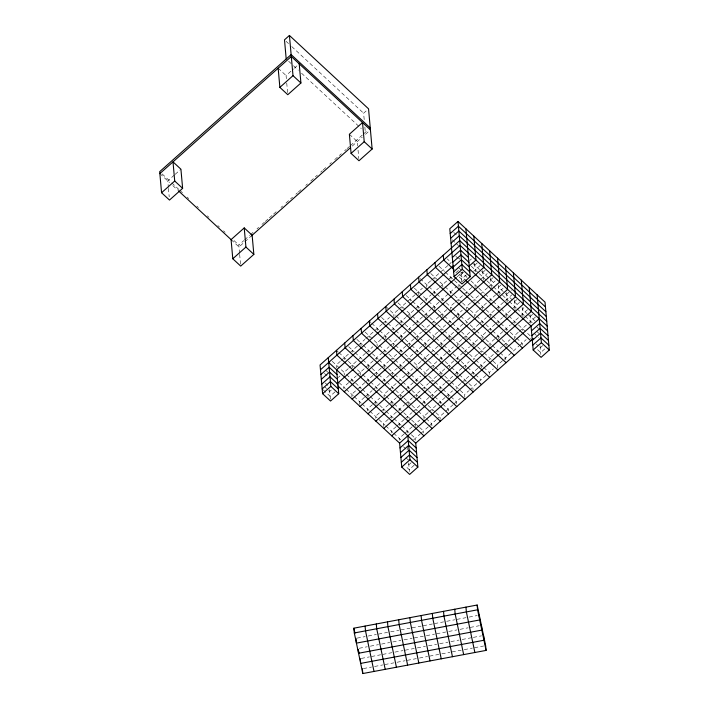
<?xml version="1.0" encoding="UTF-8"?>
<svg xmlns="http://www.w3.org/2000/svg" width="709" height="709" viewBox="0 0 709 709"><rect width="100%" height="100%" fill="white"/><g stroke="black" fill="none" stroke-linecap="round" stroke-linejoin="round"><path stroke-width="0.53" stroke-dasharray="3.54 2.66" d="M174.343 175.061L167.776 180.919L168.343 187.3M175.167 174.334L180.919 169.212M286.356 78.743L286.073 75.553L293.464 68.968M294.288 68.241L299.216 63.845M364.196 119.599L363.62 113.21L366.907 110.285M239.562 253.335L238.818 245.039L243.781 240.617M244.605 239.881L249.568 235.468M250.392 234.732L253.698 231.781M257.012 228.839L258.661 227.367M261.967 224.425L264.448 222.209M265.272 221.474L268.578 218.532M269.411 217.796L272.717 214.854M273.541 214.118L277.671 210.431M280.986 207.489L282.634 206.018M285.94 203.066L292.551 197.182M295.857 194.231L297.514 192.759M298.338 192.024L302.477 188.346M305.783 185.403L307.431 183.923M310.737 180.981L317.357 175.088M320.663 172.145L322.311 170.674M323.144 169.938L326.45 166.996M329.756 164.045L331.404 162.574M334.71 159.631L341.33 153.738M344.636 150.795L346.284 149.324M347.118 148.589L349.59 146.373M350.423 145.637L362.822 134.595M363.646 133.859L367.794 130.164M252.138 235.246L238.995 246.954L231.87 240.351M352.24 146.081L362.219 137.2M365.472 134.302L370.435 129.889M340.285 361.342L336.181 365.002L336.429 367.874M341.109 360.606L349.324 353.295M350.14 352.559L357.54 345.974M358.355 345.248L364.931 339.389M365.747 338.654L382.178 324.022M383.002 323.295L389.578 317.437M397.784 310.125L393.681 313.786L393.938 316.657M398.609 309.39L415.04 294.758M415.864 294.022L422.431 288.173M430.647 280.853L426.543 284.513L426.8 287.384M431.471 280.126L447.902 265.494M448.717 264.758L451.181 262.56L447.228 258.9M338.344 377.454L339.983 375.992M348.199 368.68L344.087 372.331L344.344 375.212M349.023 367.944L365.445 353.312M366.269 352.577L372.845 346.728M381.061 339.407L376.949 343.067L377.206 345.939M381.876 338.68L398.307 324.048M399.132 323.313L405.699 317.464M406.523 316.728L414.738 309.408M415.563 308.681L431.169 294.776M431.985 294.049L438.561 288.191M439.385 287.464L447.601 280.144M448.416 279.417L452.528 275.757M455.816 272.832L459.095 269.899M469.775 260.389L471.423 258.927M457.057 276.882L462.809 271.76M331.316 389.994L329.667 391.465L327.301 389.259M463.571 272.203L461.107 274.392L458.732 272.194M474.8 265.139L477.263 262.942M335.029 391.855L330.102 396.251L322.187 388.913M466.469 274.791L461.532 279.178L457.58 275.509M348.722 382.603L343.785 386.99L343.962 388.904M349.537 381.867L356.113 376.018M356.928 375.283L365.144 367.962M365.968 367.235L381.575 353.33M382.399 352.603L388.966 346.745M389.79 346.019L398.006 338.698M398.83 337.971L414.437 324.066M415.261 323.331L423.477 316.019M424.292 315.283L430.868 309.434M431.684 308.699L457.154 286.019M462.082 281.633L467.009 277.237L461.47 272.105M473.585 271.387L480.153 265.529M482.714 272.469L485.178 270.28M364.843 382.621L351.699 394.328L351.956 397.2M365.667 381.885L373.058 375.3M373.882 374.574L381.274 367.989M382.098 367.253L388.665 361.404M389.489 360.668L405.92 346.036M406.744 345.301L414.136 338.716M414.96 337.989L421.527 332.131M422.351 331.404L438.782 316.772M439.598 316.037L448.637 307.99M454.389 302.867L450.277 306.527L450.534 309.399M455.205 302.14L473.284 286.037M479.851 280.188L474.924 284.575L475.181 287.446M480.675 279.452L487.243 273.603M490.628 279.807L493.092 277.618M364.541 397.27L359.614 401.666L359.871 404.538M365.365 396.544L371.941 390.686M372.757 389.959L389.188 375.327M390.012 374.591L397.403 368.006M398.228 367.28L404.795 361.422M405.619 360.695L413.834 353.374M414.65 352.639L422.05 346.054M422.865 345.327L429.441 339.469M437.657 332.158L433.545 335.818L433.802 338.689M438.481 331.422L446.688 324.11M447.512 323.375L454.903 316.79M455.727 316.054L462.303 310.205M470.519 302.885L466.407 306.545L466.664 309.416M471.334 302.158L479.55 294.838M480.374 294.111L487.765 287.526M488.59 286.791L495.157 280.941M501.006 284.956L498.542 287.145L518.323 305.49M372.455 404.609L367.528 409.004L367.696 410.919M373.28 403.882L379.847 398.024M388.062 390.712L383.959 394.372L384.216 397.244M388.887 389.977L397.102 382.665M397.926 381.929L405.318 375.345M406.142 374.609L412.709 368.76M420.924 361.439L416.821 365.1L417.069 367.971M421.749 360.713L429.964 353.392M430.78 352.665L438.18 346.081M438.995 345.345L445.571 339.496M446.386 338.76L464.466 322.666M470.218 317.543L466.105 321.204L466.274 323.118M478.424 310.223L474.321 313.883L474.578 316.755M479.249 309.496L495.68 294.864M496.504 294.129L503.071 288.279M506.448 294.483L511.384 290.096M388.585 404.635L375.442 416.343L375.61 418.257M389.409 403.9L395.976 398.05M396.801 397.315L420.623 376.098M428.839 368.777L424.726 372.438L424.983 375.309M429.663 368.051L446.085 353.419M446.909 352.683L453.485 346.834M461.701 339.514L457.589 343.174L457.846 346.045M462.516 338.778L478.947 324.146M479.771 323.419L486.339 317.561M487.163 316.834L495.378 309.514M496.203 308.787L511.809 294.882M514.362 301.821L516.826 299.623M388.284 419.285L383.356 423.672L383.613 426.552M389.108 418.558L404.715 404.653M405.53 403.917L412.106 398.068M412.93 397.332L421.146 390.021M421.961 389.285L428.537 383.436M429.353 382.7L436.753 376.116M437.568 375.389L445.784 368.068M446.608 367.342L463.039 352.701M463.863 351.974L469.606 346.852M470.43 346.116L480.285 337.342M495.077 324.173L481.934 335.88L482.191 338.751M495.901 323.437L502.468 317.588M503.293 316.852L511.508 309.532M512.323 308.805L519.724 302.22M523.924 307.697L522.276 309.159L527.026 313.564M396.198 426.623L391.271 431.01L391.439 432.924M397.013 425.887L404.414 419.303M405.229 418.576L411.805 412.718M412.629 411.991L429.051 397.359M429.876 396.623L437.267 390.039M438.091 389.312L444.667 383.454M445.482 382.727L461.914 368.086M462.738 367.359L469.305 361.501M477.52 354.19L473.417 357.85L473.585 359.764M478.345 353.454L488.2 344.68M494.776 338.822L489.848 343.209L490.105 346.081M495.6 338.096L503.807 330.775M504.631 330.039L510.383 324.917M511.207 324.19L519.422 316.87M520.238 316.143L527.638 309.558M530.19 316.498L532.654 314.3M404.112 433.961L399.176 438.348L399.353 440.262M404.928 433.226L412.328 426.641M413.143 425.914L419.719 420.056M427.935 412.744L423.822 416.405L424.079 419.276M428.75 412.009L436.966 404.697M437.79 403.962L445.181 397.377M446.005 396.641L452.572 390.792M460.788 383.472L456.685 387.132L456.853 389.046M461.612 382.745L469.828 375.424M470.652 374.698L478.043 368.113M478.867 367.377L485.435 361.528M502.69 346.16L489.547 357.868L489.715 359.782M503.505 345.425L510.081 339.576M518.297 332.255L514.185 335.915L514.442 338.787M519.121 331.528L535.543 316.896M413.666 439.837L420.233 433.979M421.057 433.252L428.449 426.667M429.273 425.932L435.849 420.082M436.664 419.347L453.095 404.715M453.92 403.979L460.487 398.13M464.856 397.341L464.599 394.47L468.702 390.81M469.526 390.083L487.597 373.989M489.414 374.432L489.245 372.517L493.349 368.866M497.709 368.077L497.452 365.206L503.204 360.083M504.028 359.348L518.811 346.178M519.635 345.451L526.211 339.593M411.264 462.64L408.801 464.838L406.425 462.631M542.704 345.575L540.24 347.764L536.279 344.095M414.162 465.228L409.226 469.624L405.273 465.955M544.778 348.899L540.666 352.55L536.713 348.89M357.017 638.135L365.17 636.602M368.228 636.026L376.382 634.502M378.411 634.112L387.584 632.393M390.641 631.816L398.795 630.292M400.833 629.902L409.997 628.183M412.035 627.802L421.208 626.082M423.246 625.701L432.41 623.973M434.449 623.592L443.621 621.873M446.679 621.297L454.824 619.763M456.862 619.382L466.035 617.663M469.092 617.087L477.237 615.554M359.144 648.283L367.297 646.75M370.346 646.174L378.5 644.641M381.557 644.073L389.711 642.54M392.768 641.964L400.913 640.431M403.97 639.864L412.124 638.33M414.162 637.949L423.326 636.23M426.384 635.654L434.537 634.121M436.576 633.74L445.739 632.02M448.797 631.444L456.951 629.911M460.008 629.335L468.153 627.811M470.191 627.421L479.364 625.701M361.271 658.422L369.416 656.897M371.454 656.516L380.627 654.788M382.665 654.407L391.829 652.688M394.886 652.112L403.04 650.578M405.078 650.197L414.242 648.478M417.3 647.902L425.453 646.369M428.511 645.802L436.655 644.268M439.713 643.692L447.866 642.159M450.924 641.592L459.069 640.059M462.126 639.483L472.318 637.568M473.337 637.382L481.482 635.849M363.389 668.569L371.543 667.045M374.6 666.469L382.745 664.936M384.783 664.555L393.956 662.835M397.013 662.259L405.158 660.726M407.196 660.345L416.369 658.626M419.427 658.049L427.571 656.516M429.61 656.135L438.782 654.416M441.84 653.84L449.985 652.307M452.023 651.926L461.196 650.206M464.253 649.63L472.398 648.097M474.436 647.716L483.609 645.996M286.108 41.335L288.528 43.586M291.762 46.581L363.62 113.21M288.625 61.231L292.657 64.98M293.464 65.724L298.312 70.218M301.538 73.213L361.298 128.613M278.158 68.215L286.073 75.553M349.377 134.258L357.283 141.587L357.664 145.85M453.733 232.428L457.695 236.097M452.218 239.802L455.382 242.735M456.171 243.471L458.546 245.677M472.424 262.933L494.581 283.476M527.815 314.3L536.518 322.365M471.272 266.256L478.389 272.859M479.187 273.594L486.303 280.197M487.092 280.932L492.631 286.064M493.429 286.799L508.459 300.74M509.248 301.476L516.374 308.078M517.162 308.814L524.288 315.416M525.077 316.143L532.202 322.755M536.952 327.15L538.53 328.622M455.869 256.366L459.831 260.035L459.654 258.12M536.58 331.209L538.955 333.407M533.842 333.062L538.592 337.457M458.306 267.408L460.682 269.606L460.513 267.692M470.971 280.906L478.088 287.508M478.885 288.244L484.424 293.384M485.213 294.111L492.33 300.722M493.127 301.449L500.244 308.052M501.041 308.787L508.158 315.39M508.947 316.125L517.659 324.199M518.447 324.935L530.314 335.933L530.571 338.813M459.529 274.684L464.271 279.089M439.013 266.212L444.552 271.352M445.341 272.079L461.958 287.491M462.755 288.226L469.872 294.829M470.67 295.564L476.209 300.696M476.997 301.431L492.028 315.372M492.826 316.108L499.942 322.71M500.731 323.446L509.443 331.511M510.232 332.246L515.771 337.387M516.56 338.122L522.099 343.253L522.276 345.168M430.797 273.532L444.251 286.002M445.039 286.737L453.751 294.811M454.54 295.538L461.656 302.14M462.454 302.876L469.571 309.478M470.368 310.214L475.907 315.354M476.696 316.09L491.727 330.031M492.525 330.757L501.228 338.831M502.016 339.567L509.142 346.169M509.931 346.905L513.883 350.574M420.207 278.646L428.121 285.984M428.918 286.72L436.035 293.322M436.824 294.049L445.536 302.123M446.324 302.858L451.863 307.99M452.652 308.725L459.778 315.328M460.566 316.063L469.269 324.137M470.058 324.873L475.597 330.004M476.395 330.74L485.098 338.813M485.887 339.54L491.426 344.68M492.223 345.416L499.34 352.018M500.129 352.754L505.668 357.885L505.845 359.8M414.366 288.164L427.819 300.634M428.617 301.369L437.32 309.443M438.109 310.179L443.648 315.31M444.437 316.046L451.562 322.648M452.351 323.384L467.391 337.324M468.179 338.06L476.882 346.125M477.671 346.861L483.21 352.001M484.008 352.728L497.452 365.206M406.151 295.476L411.69 300.616M412.487 301.352L429.105 316.755M429.893 317.49L437.019 324.093M437.808 324.828L443.347 329.969M444.135 330.695L451.261 337.298M452.05 338.033L460.753 346.107M461.55 346.843L468.667 353.445M469.455 354.181L474.995 359.312M475.792 360.048L482.909 366.65M483.706 367.386L489.245 372.517M397.935 302.796L411.388 315.266M412.186 316.001L420.889 324.075M421.678 324.811L427.217 329.942M428.006 330.678L435.131 337.28M435.92 338.016L443.045 344.618M443.834 345.354L460.451 360.757M461.24 361.493L466.779 366.633M467.577 367.368L474.693 373.971M475.491 374.698L481.03 379.838M385.767 306.448L395.267 315.248M396.056 315.984L412.673 331.387M413.462 332.122L419.001 337.262M419.79 337.998L426.915 344.601M427.704 345.336L434.83 351.939M435.618 352.665L444.321 360.739M445.119 361.475L450.658 366.606M451.447 367.342L458.572 373.944M459.361 374.68L468.064 382.754M468.853 383.489L472.814 387.158L473.071 390.03M381.513 317.428L387.052 322.568M387.841 323.295L394.966 329.907M395.755 330.633L404.458 338.707M405.247 339.443L410.786 344.574M411.583 345.31L418.7 351.912M419.489 352.648L434.528 366.588M435.317 367.324L444.02 375.398M444.818 376.124L450.357 381.265M451.146 382L464.599 394.47M369.336 321.08L370.922 322.542M371.711 323.277L378.836 329.88M379.625 330.616L394.656 344.556M395.454 345.292L404.157 353.366M404.945 354.092L418.399 366.571M419.187 367.306L427.899 375.371M428.688 376.107L434.227 381.247M435.016 381.974L442.141 388.576M442.93 389.312L450.055 395.914M450.844 396.65L456.383 401.79L456.552 403.705M365.082 332.06L378.535 344.539M379.324 345.274L388.027 353.339M388.816 354.075L394.355 359.215M395.152 359.942L402.269 366.544M403.067 367.28L410.183 373.882M410.972 374.618L419.684 382.692M420.472 383.427L427.589 390.03M428.387 390.765L433.926 395.897M434.714 396.632L441.84 403.235M442.629 403.97L448.168 409.102L448.336 411.016M356.866 339.381L362.405 344.512M363.194 345.248L378.234 359.188M379.023 359.924L387.726 367.998M388.514 368.724L394.053 373.865M394.851 374.6L401.968 381.203M402.765 381.938L417.796 395.879M418.585 396.615L427.288 404.679M428.085 405.415L435.202 412.018M436 412.753L439.952 416.422L440.209 419.294M348.651 346.692L354.19 351.832M354.979 352.568L362.104 359.171M362.893 359.906L377.932 373.847M378.721 374.574L385.838 381.185M386.635 381.912L403.253 397.324M404.041 398.059L411.167 404.662M411.956 405.397L417.495 410.529M418.283 411.264L425.409 417.867M426.198 418.602L431.737 423.734L431.994 426.614M162.113 173.909L170.993 182.142M171.8 182.895L179.067 189.631M179.873 190.384L183.108 193.38M187.141 197.12L188.762 198.617M196.836 206.106L198.449 207.604M207.329 215.837L208.942 217.335M217.831 225.568L219.444 227.066M223.477 230.815L225.099 232.313M233.979 240.546L238.818 245.039M159.862 173.581L169.548 182.567M172.783 185.554L177.622 190.047M336.483 350.343L338.06 351.815M338.849 352.541L347.561 360.615M348.349 361.351L361.803 373.82M362.591 374.556L369.717 381.158M370.506 381.894L385.536 395.835M386.334 396.57L393.451 403.173M394.248 403.908L402.951 411.973M403.74 412.709L410.865 419.311M411.654 420.047L418.771 426.65M419.568 427.385L423.521 431.054L423.69 432.969M332.22 361.333L345.673 373.803M346.462 374.538L361.501 388.479M362.29 389.214L369.416 395.817M370.204 396.553L378.907 404.617M379.696 405.353L385.235 410.493M386.033 411.22L393.149 417.823M393.947 418.558L401.064 425.161M401.852 425.896L410.564 433.97M411.353 434.706L415.306 438.375L415.483 440.289M325.591 370.116L327.966 372.314M339.044 382.585L345.372 388.461M346.16 389.188L353.286 395.79M354.075 396.526L361.2 403.129M361.989 403.864L369.114 410.467M369.903 411.202L384.934 425.143M385.731 425.879L392.848 432.481M393.637 433.217L400.762 439.819M324.43 373.43L327.602 376.364M403.563 446.803L407.524 450.472L407.179 446.643M325.289 383.011L328.453 385.944M406 457.846L408.375 460.052L408.207 458.129M324.926 387.061L326.503 388.523M540.072 345.85L540.834 354.473M530.022 314.583L530.793 323.198M522.108 307.245L523.136 318.731M522.4 328.604L522.577 330.518M514.193 299.907L515.221 311.393M514.486 321.266L514.663 323.18M506.279 292.569L507.219 303.097M506.581 313.927L506.829 316.799M506.279 328.577L506.448 330.491M505.969 343.236L506.226 346.107M498.365 285.231L499.304 295.759M498.666 306.589L498.923 309.461M498.365 321.239L498.533 323.153M498.064 335.898L498.321 338.769M497.762 350.547L497.931 352.462M490.451 277.893L491.479 289.387M490.752 299.251L490.92 301.165M490.451 313.901L490.708 316.781M490.149 328.559L490.318 330.474M482.545 270.554L483.565 282.049M482.537 306.572L482.794 309.443M482.235 321.221L482.404 323.136M474.631 263.225L475.393 271.839M481.633 350.53L481.801 352.444M481.331 365.179L481.588 368.06M474.622 299.233L474.791 301.148M474.02 328.542L474.188 330.456M473.718 343.191L473.975 346.063M466.708 291.895L466.876 293.81M473.116 372.5L473.284 374.414M460.939 272.478L461.789 282.058M465.804 335.853L466.061 338.725M465.503 350.512L465.671 352.426M458.794 284.557L459.051 287.429M465.201 365.162L465.459 368.033M458.493 299.207L458.67 301.121M464.9 379.82L465.069 381.734M458.191 313.865L458.448 316.737M457.89 328.515L458.058 330.429M450.88 277.219L451.057 279.133M457.287 357.823L457.456 359.738M450.578 291.869L450.756 293.783M456.986 372.482L457.243 375.353M449.976 321.177L450.153 323.091M449.674 335.836L449.931 338.707M449.373 350.485L449.541 352.4M442.664 284.539L442.921 287.411M449.072 365.144L449.329 368.015M442.363 299.189L442.54 301.103M448.77 379.794L448.939 381.708M442.062 313.839L442.319 316.719M448.469 394.452L448.726 397.324M441.76 328.497L441.937 330.412M441.459 343.147L441.716 346.027M434.759 277.201L434.927 279.116M441.158 357.806L441.335 359.72M434.457 291.851L434.626 293.765M440.856 372.455L441.113 375.327M434.156 306.51L434.404 309.381M440.555 387.114L440.723 389.028M433.846 321.159L434.023 323.074M440.254 401.764L440.422 403.678M432.942 365.126L433.199 367.998M426.242 299.171L426.41 301.086M432.641 379.776L432.818 381.69M425.941 313.821L426.198 316.693M432.339 394.426L432.596 397.306M425.639 328.48L425.808 330.394M432.038 409.084L432.206 410.998M425.329 343.129L425.586 346.001M425.028 357.788L425.205 359.702M418.328 291.833L418.585 294.705M418.026 306.483L418.195 308.397M424.425 387.096L424.602 389.011M417.725 321.142L417.893 323.056M424.124 401.746L424.301 403.66M417.424 335.791L417.681 338.663M417.122 350.45L417.291 352.364M410.112 299.145L410.281 301.059M416.511 379.758L416.688 381.672M409.811 313.803L410.068 316.675M416.21 394.408L416.467 397.279M409.51 328.453L409.678 330.367M415.908 409.066L416.086 410.981M409.208 343.112L409.465 345.983M415.607 423.716L415.864 426.588M408.907 357.761L409.075 359.676M408.606 372.42L408.863 375.291M401.897 306.465L402.065 308.38M408.304 387.07L408.473 388.984M401.595 321.115L401.764 323.029M408.003 401.728L408.251 404.6M401.294 335.774L401.551 338.645M407.693 416.378L407.87 418.292M400.993 350.423L401.161 352.338M407.391 431.037L407.569 432.951M400.691 365.082L400.948 367.953M408.632 462.924L409.403 471.538M400.089 394.39L400.346 397.262M393.38 328.435L393.548 330.35M399.787 409.04L399.956 410.954M393.078 343.085L393.335 345.965M399.486 423.698L399.654 425.613M392.777 357.744L392.946 359.658M392.476 372.393L392.733 375.274M392.174 387.052L392.343 388.966M385.466 321.097L385.634 323.012M391.873 401.702L392.13 404.573M385.164 335.756L385.421 338.627M391.572 416.36L391.74 418.275M364.86 127.044L365.33 132.361M384.863 350.406L385.031 352.32M384.562 365.064L384.819 367.936M384.26 379.714L384.429 381.628M377.25 328.418L377.418 330.332M383.658 409.022L383.826 410.936M358.045 150.104L358.807 158.612M376.647 357.726L376.816 359.64M376.346 372.376L376.603 375.247M376.045 387.034L376.213 388.949M375.743 401.684L376 404.555M369.034 335.729L369.212 337.644M368.733 350.388L368.902 352.302M368.432 365.038L368.689 367.909M368.131 379.696L368.299 381.61M367.829 394.346L368.086 397.217M360.819 343.05L361.076 345.921M360.216 372.358L360.473 375.229M359.915 387.008L360.083 388.922M352.603 350.361L352.781 352.276M352.302 365.02L352.559 367.891M352.001 379.669L352.178 381.584M344.388 357.682L344.565 359.596M329.499 389.551L330.359 399.123M286.737 82.997L287.588 92.578M239.66 254.398L240.706 266.097M168.441 188.364L169.203 196.872"/><path stroke-width="1.06" d="M372.136 149.032L364.222 141.694L362.521 122.551L349.377 134.258L351.079 153.401L358.993 160.739L372.136 149.032L368.547 108.823L289.423 35.45L284.495 39.837L286.197 58.989M159.862 173.581L291.302 56.507L370.435 129.889M161.572 192.724L174.715 181.017L173.005 161.874L180.919 169.212L182.63 188.355L169.486 200.062L161.572 192.724L159.693 171.667L291.133 54.593L370.258 127.966M299.216 63.845L300.917 82.997L287.774 94.705L279.869 87.367L293.012 75.659L289.423 35.45M244.224 227.908L231.081 239.615L232.791 258.758L240.706 266.097L253.849 254.389L252.138 235.246L244.224 227.908L245.934 247.051L253.849 254.389M251.394 235.911L350.592 147.552M232.791 258.758L245.934 247.051M351.079 153.401L364.222 141.694M469.323 268.835L531.041 326.069L533.177 350.007L541.091 357.345L549.307 350.024L545.035 302.158L457.996 221.447L449.781 228.768L454.052 276.634L461.967 283.972L470.182 276.652L465.902 228.785M450.206 233.553L458.422 226.233L545.46 306.944M450.632 238.339L458.847 231.019L545.895 311.73M451.057 243.125L459.272 235.805L546.32 316.515M320.477 369.761L460.132 245.385L547.171 326.087M320.902 374.547L329.118 367.235L337.032 374.574M452.342 257.482L460.558 250.171L468.472 257.509M321.328 379.342L329.543 372.021L337.457 379.359M452.767 262.268L460.983 254.956L468.897 262.295M453.255 265.884L336.607 369.788L338.742 393.717L330.527 401.037L322.613 393.699L320.051 364.975L459.698 240.59L546.745 321.301M321.762 384.127L329.969 376.807L337.883 384.145M453.193 267.054L461.408 259.742L469.323 267.08M322.187 388.913L330.403 381.593L338.317 388.931M453.627 271.848L461.834 264.528L469.748 271.866M322.613 393.699L330.828 386.378L328.267 357.664M454.052 276.634L462.268 269.314L457.996 221.447M337.121 383.711L456.241 277.618M469.385 265.91L475.952 260.052L473.816 236.124M344.219 391.776L483.866 267.39L481.73 243.462M352.125 399.114L491.78 274.729L489.644 250.8M360.039 406.452L499.694 282.067L497.558 258.129M367.953 413.79L507.609 289.405L505.473 265.467M375.867 421.128L515.523 296.743L513.387 272.805M383.782 428.466L523.437 304.081L521.301 280.144M391.696 435.796L531.342 311.419L529.206 287.482M328.692 362.45L415.731 443.16L417.867 467.089L409.66 474.41L401.746 467.071L399.61 443.134L539.257 318.758M400.036 447.928L408.251 440.608L416.165 447.946M531.475 330.855L539.691 323.543L547.596 330.881M400.461 452.714L408.676 445.394L416.591 452.732M531.901 335.641L540.116 328.329L548.03 335.667M415.731 443.16L533.203 338.53M400.886 457.5L409.102 450.18L417.016 457.518M532.326 340.426L540.542 333.115L548.456 340.453M401.312 462.286L409.527 454.965L417.441 462.303M532.751 345.221L540.967 337.901L548.881 345.239M401.746 467.071L409.962 459.751L407.826 435.822M533.177 350.007L541.392 342.686L537.121 294.82M353.88 628.183L477.157 605.025L485.647 645.615L486.073 650.401L362.795 673.55L354.305 632.969L353.88 628.183L354.943 633.252M354.305 632.969L477.582 609.811L477.157 605.025M293.012 75.659L300.917 82.997M462.268 269.314L470.182 276.652M541.392 342.686L549.307 350.024M453.99 269.553L443.701 260.017L443.276 255.231M465.069 279.825L530.74 340.728M522.524 348.039L435.486 267.328L435.06 262.543M514.317 355.36L427.27 274.649L426.845 269.863M506.102 362.671L419.054 281.96L418.629 277.175M497.886 369.992L410.839 289.281L410.414 284.495M489.671 377.312L402.623 296.601L402.198 291.807M481.455 384.624L394.408 303.913L393.982 299.127M473.24 391.944L386.192 311.233L385.767 306.448M465.024 399.256L377.977 318.545L377.551 313.759M456.809 406.576L369.761 325.865L369.336 321.08M448.593 413.888L361.555 333.177L361.12 328.391M440.378 421.208L353.339 340.497L352.905 335.712M174.715 181.017L182.63 188.355M178.438 190.801L231.728 240.209M432.162 428.528L345.123 347.818L344.698 343.032M423.947 435.84L336.908 355.129L336.483 350.343M337.883 385.909L399.61 443.134M330.828 386.378L338.742 393.717M409.962 459.751L417.867 467.089M477.582 609.811L486.073 650.401M474.87 652.502L466.371 611.92L465.946 607.134M463.659 654.611L455.169 614.021L454.744 609.235M452.457 656.711L443.958 616.13L443.533 611.344M441.246 658.821L432.756 618.23L432.322 613.445M430.035 660.921L421.545 620.34L421.119 615.554M418.833 663.03L410.343 622.44L409.908 617.654M407.622 665.131L399.132 624.549L398.706 619.763M396.42 667.24L387.929 626.65L387.495 621.864M385.209 669.34L376.718 628.759L376.293 623.973M374.006 671.45L365.516 630.859L365.082 626.074M358.763 651.518L359.188 653.547M483.52 635.468L483.946 640.254L360.677 663.402L360.252 658.617M481.402 625.32L481.828 630.106L358.55 653.255L358.213 649.426M479.275 615.173L479.701 619.958L356.432 643.116L355.998 638.322M362.37 668.764L362.795 673.55M278.158 68.215L279.869 87.367"/></g></svg>
